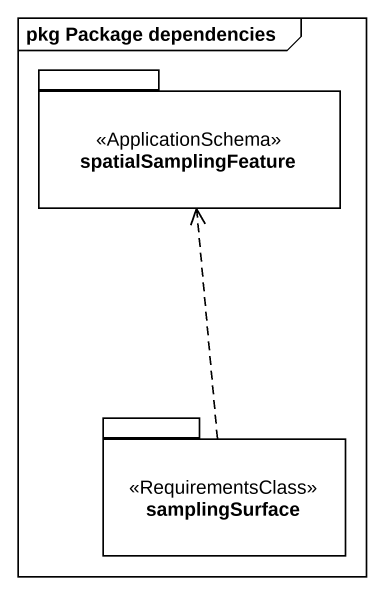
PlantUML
@startuml
mainframe pkg Package dependencies
package spatialSamplingFeature <<ApplicationSchema>> {
}
package samplingSurface <<RequirementsClass>> {
}
samplingSurface .up.> spatialSamplingFeature
@enduml
